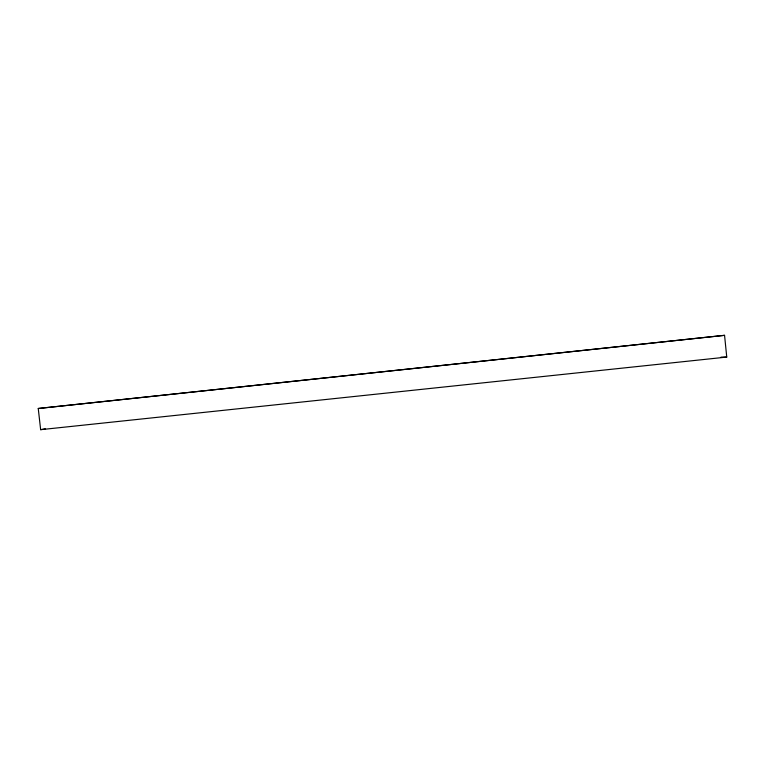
<?xml version="1.0" encoding="UTF-8"?>
<svg xmlns="http://www.w3.org/2000/svg" width="765" height="765" viewBox="0 0 765 765"><rect width="100%" height="100%" fill="white"/><g stroke="black" fill="none" stroke-linecap="round" stroke-linejoin="round"><path stroke-width="1.15" d="M40.641 429.672L726.75 357.073L724.56 335.328L38.25 408.491L40.641 429.672L45.288 428.811M38.25 408.491L724.56 335.328M721.003 357.14L726.75 357.073"/></g></svg>
